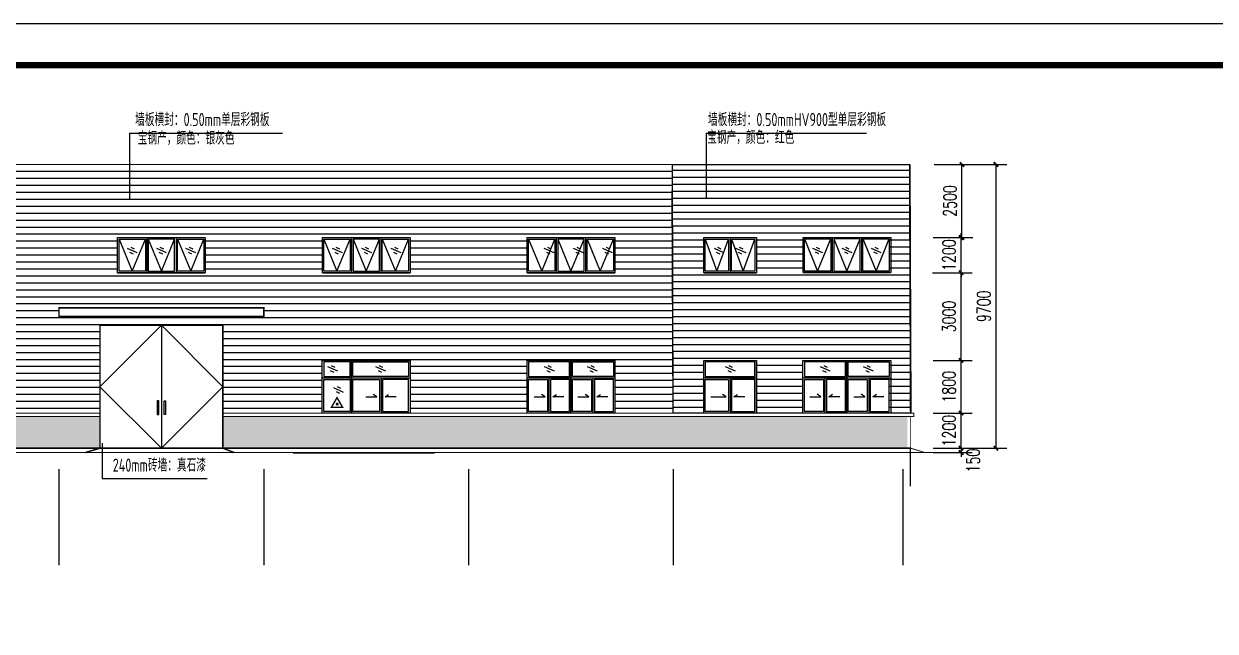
# Model space of a CAD drawing. Extents: x 180850 to 1399066, y 48356 to 327880.
# Drawn here: x 706769 to 747493, y 296223 to 316984 of the extents above; entities that cross this region are included whole.
import ezdxf
from ezdxf.enums import TextEntityAlignment as Align

# ---------------------------------------------------------------- set-up
doc = ezdxf.new("R2010")
doc.units = 0
doc.header["$LTSCALE"] = 1000
for name, color, linetype in [('AXIS', 3, 'Continuous'), ('PUB_DIM', 3, 'Continuous'), ('PUB_TEXT', 7, 'Continuous'), ('PUB_TITLE', 4, 'Continuous'), ('REIN', 1, 'Continuous')]:
    doc.layers.add(name, color=color, linetype=linetype)
doc.styles.add('_TCH_DIM_T3', font='SIMPLEX', dxfattribs={"width": 0.705882, "bigfont": 'GBCBIG'})
doc.styles.add('C', font='tssdeng.shx', dxfattribs={"height": 3, "bigfont": 'tssdchn.shx'})
doc.dimstyles.new('_TCH_ARCH&&150', dxfattribs={"dimtxt": 446.25, "dimasz": 150, "dimexe": 375, "dimexo": 450, "dimgap": 189.375, "dimtad": 1, "dimdec": 0, "dimzin": 0, "dimdsep": 46, "dimtxsty": '_TCH_DIM_T3', "dimblk": 'ARCHTICK', "dimcen": 0.09, "dimclrd": 3, "dimclre": 3, "dimclrt": 7, "dimazin": 2, "dimtfac": 1, "dimtdec": 0, "dimtix": 1, "dimtmove": 2, "dimatfit": 3, "dimfxl": 1, "dimtolj": 1, "dimtzin": 0, "dimarcsym": 0})

# ---------------------------------------------------------------- blocks, each defined once
blk = doc.blocks.new('_ArchTick')
at = {"color": 0, "linetype": 'ByBlock', "const_width": 0.4}
blk.add_lwpolyline([(-0.5, -0.5), (0.5, 0.5)], dxfattribs=at)
blk = doc.blocks.new('*D425')
at = {"layer": 'Defpoints', "color": 0, "transparency": 16777216}
for p in [(737398, 303678), (738807, 303678), (737398, 302478)]:
    blk.add_point(p, dxfattribs=at)
at = {"layer": 'PUB_DIM', "color": 3, "lineweight": -2, "transparency": 16777216}
for p, q in [((738807, 303678), (738807, 303828)), ((737848, 303678), (739182, 303678)), ((738807, 302478), (738807, 303678)), ((737848, 302478), (739182, 302478)), ((738807, 302478), (738807, 302328))]:
    blk.add_line(p, q, dxfattribs=at)
at = {"layer": 'PUB_DIM', "color": 3, "lineweight": -2, "transparency": 16777216, "xscale": 150, "yscale": 150, "zscale": 150}
for p, rotation in [((738807, 303678), 270), ((738807, 302478), 90)]:
    blk.add_blockref('_ArchTick', p, dxfattribs=dict(at, rotation=rotation))
at = {"layer": 'PUB_DIM', "color": 7, "transparency": 16777216, "insert": (738394, 303078), "char_height": 446.2, "attachment_point": 5, "rotation": 90, "style": '_TCH_DIM_T3'}
blk.add_mtext('\\A1;1200', dxfattribs=at)
blk = doc.blocks.new('*D426')
at = {"layer": 'Defpoints', "color": 0, "transparency": 16777216}
for p in [(737398, 305478), (738807, 305478), (737398, 303678)]:
    blk.add_point(p, dxfattribs=at)
at = {"layer": 'PUB_DIM', "color": 3, "lineweight": -2, "transparency": 16777216}
for p, q in [((737848, 305478), (739182, 305478)), ((738807, 303678), (738807, 305478)), ((737848, 303678), (739182, 303678))]:
    blk.add_line(p, q, dxfattribs=at)
at = {"layer": 'PUB_DIM', "color": 3, "lineweight": -2, "transparency": 16777216, "xscale": 150, "yscale": 150, "zscale": 150}
for p, rotation in [((738807, 305478), 90), ((738807, 303678), 270)]:
    blk.add_blockref('_ArchTick', p, dxfattribs=dict(at, rotation=rotation))
at = {"layer": 'PUB_DIM', "color": 7, "transparency": 16777216, "insert": (738394, 304578), "char_height": 446.2, "attachment_point": 5, "rotation": 90, "style": '_TCH_DIM_T3'}
blk.add_mtext('\\A1;1800', dxfattribs=at)
blk = doc.blocks.new('*D427')
at = {"layer": 'Defpoints', "color": 0, "transparency": 16777216}
for p in [(737382, 308478, -4), (738807, 308478), (737398, 305478)]:
    blk.add_point(p, dxfattribs=at)
at = {"layer": 'PUB_DIM', "color": 3, "lineweight": -2, "transparency": 16777216}
for p, q in [((737832, 308478), (739182, 308478)), ((738807, 305478), (738807, 308478)), ((737848, 305478), (739182, 305478))]:
    blk.add_line(p, q, dxfattribs=at)
at = {"layer": 'PUB_DIM', "color": 3, "lineweight": -2, "transparency": 16777216, "xscale": 150, "yscale": 150, "zscale": 150}
for p, rotation in [((738807, 308478), 90), ((738807, 305478), 270)]:
    blk.add_blockref('_ArchTick', p, dxfattribs=dict(at, rotation=rotation))
at = {"layer": 'PUB_DIM', "color": 7, "transparency": 16777216, "insert": (738394, 306978), "char_height": 446.2, "attachment_point": 5, "rotation": 90, "style": '_TCH_DIM_T3'}
blk.add_mtext('\\A1;3000', dxfattribs=at)
blk = doc.blocks.new('*D428')
at = {"layer": 'Defpoints', "color": 0, "transparency": 16777216}
for p in [(737398, 309678), (738807, 309678), (737382, 308478, -4)]:
    blk.add_point(p, dxfattribs=at)
at = {"layer": 'PUB_DIM', "color": 3, "lineweight": -2, "transparency": 16777216}
for p, q in [((737848, 309678), (739182, 309678)), ((738807, 309678), (738807, 309828)), ((738807, 308478), (738807, 309678)), ((737832, 308478), (739182, 308478)), ((738807, 308478), (738807, 308328))]:
    blk.add_line(p, q, dxfattribs=at)
at = {"layer": 'PUB_DIM', "color": 3, "lineweight": -2, "transparency": 16777216, "xscale": 150, "yscale": 150, "zscale": 150}
for p, rotation in [((738807, 309678), 270), ((738807, 308478), 90)]:
    blk.add_blockref('_ArchTick', p, dxfattribs=dict(at, rotation=rotation))
at = {"layer": 'PUB_DIM', "color": 7, "transparency": 16777216, "insert": (738394, 309078), "char_height": 446.2, "attachment_point": 5, "rotation": 90, "style": '_TCH_DIM_T3'}
blk.add_mtext('\\A1;1200', dxfattribs=at)
blk = doc.blocks.new('*D429')
at = {"layer": 'Defpoints', "color": 0, "transparency": 16777216}
for p in [(737682, 312178), (738838, 312178), (737648, 309678)]:
    blk.add_point(p, dxfattribs=at)
at = {"layer": 'PUB_DIM', "color": 3, "lineweight": -2, "transparency": 16777216}
for p, q in [((738132, 312178), (739213, 312178)), ((738838, 309678), (738838, 312178)), ((738098, 309678), (739213, 309678))]:
    blk.add_line(p, q, dxfattribs=at)
at = {"layer": 'PUB_DIM', "color": 3, "lineweight": -2, "transparency": 16777216, "xscale": 150, "yscale": 150, "zscale": 150}
for p, rotation in [((738838, 312178), 90), ((738838, 309678), 270)]:
    blk.add_blockref('_ArchTick', p, dxfattribs=dict(at, rotation=rotation))
at = {"layer": 'PUB_DIM', "color": 7, "transparency": 16777216, "insert": (738426, 310928), "char_height": 446.2, "attachment_point": 5, "rotation": 90, "style": '_TCH_DIM_T3'}
blk.add_mtext('\\A1;2500', dxfattribs=at)
blk = doc.blocks.new('*D430')
at = {"layer": 'Defpoints', "color": 0, "transparency": 16777216}
for p in [(737432, 312178), (737398, 302478), (739999, 302478)]:
    blk.add_point(p, dxfattribs=at)
at = {"layer": 'PUB_DIM', "color": 3, "lineweight": -2, "transparency": 16777216}
for p, q in [((737882, 312178), (740374, 312178)), ((739999, 312178), (739999, 302478)), ((737848, 302478), (740374, 302478))]:
    blk.add_line(p, q, dxfattribs=at)
at = {"layer": 'PUB_DIM', "color": 3, "lineweight": -2, "transparency": 16777216, "xscale": 150, "yscale": 150, "zscale": 150}
for p, rotation in [((739999, 312178), 90), ((739999, 302478), 270)]:
    blk.add_blockref('_ArchTick', p, dxfattribs=dict(at, rotation=rotation))
at = {"layer": 'PUB_DIM', "color": 7, "transparency": 16777216, "insert": (739586, 307328), "char_height": 446.2, "attachment_point": 5, "rotation": 90, "style": '_TCH_DIM_T3'}
blk.add_mtext('\\A1;9700', dxfattribs=at)
blk = doc.blocks.new('*D405')
at = {"layer": 'Defpoints', "color": 0, "transparency": 16777216}
for p in [(737398, 302478), (737398, 302328), (738807, 302328)]:
    blk.add_point(p, dxfattribs=at)
at = {"layer": 'PUB_DIM', "color": 3, "lineweight": -2, "transparency": 16777216}
for p, q in [((738807, 302478), (738807, 302628)), ((737848, 302478), (739182, 302478)), ((737848, 302328), (739182, 302328)), ((738807, 302478), (738807, 302328)), ((738807, 302328), (738807, 302178))]:
    blk.add_line(p, q, dxfattribs=at)
at = {"layer": 'PUB_DIM', "color": 3, "lineweight": -2, "transparency": 16777216, "xscale": 150, "yscale": 150, "zscale": 150}
for p, rotation in [((738807, 302478), 270), ((738807, 302328), 90)]:
    blk.add_blockref('_ArchTick', p, dxfattribs=dict(at, rotation=rotation))
at = {"layer": 'PUB_DIM', "color": 7, "transparency": 16777216, "insert": (739219, 302055), "char_height": 446.2, "attachment_point": 5, "rotation": 90, "style": '_TCH_DIM_T3'}
blk.add_mtext('\\A1;150', dxfattribs=at)

msp = doc.modelspace()

# ---------------------------------------------------------------- hatches: boundary and pattern name
h = msp.add_hatch()
h.set_pattern_fill('ANSI31', scale=150, angle=315)
h.set_pattern_definition([(0, (0, 0), (7e-14, 238.125), [])])
h.paths.add_polyline_path([(728935.5, 311277.85), (728937.55, 312177.85), (687051.21, 312177.85), (687084.51, 303677.93), (688970.92, 303677.93), (688970.92, 305357.93), (691970.95, 305357.93), (691970.95, 303677.93), (695920.92, 303677.93), (695920.92, 305357.93), (698920.95, 305357.93), (698920.95, 303677.93), (702970.8, 303677.93), (702970.8, 305477.93), (705970.83, 305477.93), (705970.83, 303677.93), (709370.85, 303677.93), (709370.85, 306677.93), (713570.85, 306677.93), (713570.85, 303677.93), (716970.8, 303677.93), (716970.8, 305477.93), (719970.83, 305477.93), (719970.83, 303677.93), (723970.83, 303677.93), (723970.83, 305477.93), (726970.86, 305477.93), (726970.86, 303677.93), (728968.85, 303677.93)])
h.paths.add_polyline_path([(702992.78, 308477.93), (702992.78, 309677.93), (705992.78, 309677.93), (705992.78, 308477.93)], flags=16)
h.paths.add_polyline_path([(705942.84, 308527.93), (705042.78, 308527.93), (705042.78, 309627.92), (705942.84, 309627.92)], flags=0)
h.paths.add_polyline_path([(707970.85, 307277.93), (714970.85, 307277.93), (714970.85, 306977.93), (707970.85, 306977.93)], flags=16)
h.paths.add_polyline_path([(704942.78, 308527.93), (704042.78, 308527.93), (704042.78, 309627.92), (704942.78, 309627.92)], flags=0)
h.paths.add_polyline_path([(703942.47, 308527.92), (703042.42, 308527.95), (703042.42, 309627.95), (703942.48, 309627.92)], flags=0)
h.paths.add_polyline_path([(709972.63, 308477.93), (709972.63, 309677.93), (712972.63, 309677.93), (712972.63, 308477.93)], flags=16)
h.paths.add_polyline_path([(710022.26, 308527.95), (710022.27, 309627.95), (710922.32, 309627.92), (710922.32, 308527.92)], flags=0)
h.paths.add_polyline_path([(711022.63, 308527.93), (711022.63, 309627.92), (711922.63, 309627.92), (711922.63, 308527.93)], flags=0)
h.paths.add_polyline_path([(712022.63, 308527.93), (712022.63, 309627.92), (712922.69, 309627.92), (712922.69, 308527.93)], flags=0)
h.paths.add_polyline_path([(695972.57, 308477.93), (695972.57, 309677.93), (698972.57, 309677.93), (698972.57, 308477.93)], flags=16)
h.paths.add_polyline_path([(698922.63, 308527.93), (698022.57, 308527.93), (698022.57, 309627.92), (698922.63, 309627.92)], flags=0)
h.paths.add_polyline_path([(697922.57, 308527.93), (697022.57, 308527.93), (697022.57, 309627.92), (697922.57, 309627.92)], flags=0)
h.paths.add_polyline_path([(696922.26, 308527.92), (696022.2, 308527.95), (696022.21, 309627.95), (696922.26, 309627.92)], flags=0)
h.paths.add_polyline_path([(716972.66, 308477.93), (716972.66, 309677.93), (719972.66, 309677.93), (719972.66, 308477.93)], flags=16)
h.paths.add_polyline_path([(717022.29, 308527.95), (717022.3, 309627.95), (717922.35, 309627.92), (717922.35, 308527.92)], flags=0)
h.paths.add_polyline_path([(718022.66, 308527.93), (718022.66, 309627.92), (718922.66, 309627.92), (718922.66, 308527.93)], flags=0)
h.paths.add_polyline_path([(719022.66, 308527.93), (719022.66, 309627.92), (719922.72, 309627.92), (719922.72, 308527.93)], flags=0)
h.paths.add_polyline_path([(688972.69, 308477.93), (688972.69, 309677.93), (691972.69, 309677.93), (691972.69, 308477.93)], flags=16)
h.paths.add_polyline_path([(691922.75, 308527.93), (691022.69, 308527.93), (691022.69, 309627.92), (691922.75, 309627.92)], flags=0)
h.paths.add_polyline_path([(690922.69, 308527.93), (690022.69, 308527.93), (690022.69, 309627.92), (690922.69, 309627.92)], flags=0)
h.paths.add_polyline_path([(689922.38, 308527.92), (689022.33, 308527.95), (689022.33, 309627.95), (689922.39, 309627.92)], flags=0)
h.paths.add_polyline_path([(723970.85, 308477.93), (723970.85, 309677.93), (726970.85, 309677.93), (726970.85, 308477.93)], flags=16)
h.paths.add_polyline_path([(724020.48, 308527.95), (724020.49, 309627.95), (724920.54, 309627.92), (724920.54, 308527.92)], flags=0)
h.paths.add_polyline_path([(725020.85, 308527.93), (725020.85, 309627.92), (725920.85, 309627.92), (725920.85, 308527.93)], flags=0)
h.paths.add_polyline_path([(726020.85, 308527.93), (726020.85, 309627.92), (726920.91, 309627.92), (726920.91, 308527.93)], flags=0)
h = msp.add_hatch()
h.set_pattern_fill('ANSI31', color=1, scale=150, angle=315)
h.set_pattern_definition([(0, (68783.57, 1227.27), (7e-14, 238.125), [])])
h.paths.add_polyline_path([(737035.56, 312177.85), (728935.55, 312177.85), (728968.85, 303734.32), (730009.14, 303734.32), (730009.14, 305477.93), (731809.15, 305477.93), (731809.15, 303734.32), (733368.82, 303734.32), (733368.82, 305479.67), (736368.85, 305479.67), (736368.85, 303734.32), (737068.62, 303734.32)])
h.paths.add_polyline_path([(733370.64, 308479.67), (733370.64, 309679.67), (736370.64, 309679.67), (736370.64, 308479.67)], flags=16)
h.paths.add_polyline_path([(733420.28, 308529.69), (733420.29, 309629.69), (734320.34, 309629.66), (734320.33, 308529.66)], flags=0)
h.paths.add_polyline_path([(734420.64, 308529.67), (734420.64, 309629.66), (735320.64, 309629.66), (735320.64, 308529.67)], flags=0)
h.paths.add_polyline_path([(730010.96, 308477.93), (730010.96, 309677.93), (731809.18, 309677.93), (731809.18, 308477.93)], flags=16)
h.paths.add_polyline_path([(731758.86, 308527.91), (731758.86, 309627.91)], flags=0)
h.paths.add_polyline_path([(735420.64, 308529.67), (735420.64, 309629.66), (736320.7, 309629.66), (736320.7, 308529.67)], flags=0)
h.paths.add_polyline_path([(730060.6, 308527.96), (730060.61, 309627.96)], flags=0)
at = {"true_color": 0xc7c8ca}
h = msp.add_hatch(dxfattribs=at)
h.set_pattern_fill('AR-B816', color=9, scale=150)
h.set_pattern_definition([(0, (318635.11, 221612.2), (0, 181.9656), []), (90, (318635.11, 221612.2), (-181.9656, 181.9656), [181.9656, -181.9656])])
edge = h.paths.add_edge_path()
edge.add_line((686984.51, 303557.93), (686984.51, 302477.93))
edge.add_line((686984.51, 302477.93), (709370.85, 302477.93))
edge.add_line((709370.85, 302477.93), (709370.85, 303557.93))
edge.add_line((709370.85, 303557.93), (686864.51, 303557.93))
edge = h.paths.add_edge_path()
edge.add_line((724120.85, 303557.93), (713570.85, 303557.93))
edge.add_line((713570.85, 303557.93), (713570.85, 302477.93))
edge.add_line((713570.85, 302477.93), (720570.85, 302477.93))
edge.add_line((720570.85, 302477.93), (720570.85, 303557.93))
h.paths.add_polyline_path([(736970.85, 303557.93), (720570.85, 303557.93), (720570.85, 302477.93), (736970.85, 302477.93)])
h.paths.add_polyline_path([(736970.85, 303557.93), (736970.85, 303557.93), (736970.85, 302477.93), (736970.85, 302477.93)])

# ---------------------------------------------------------------- linework, layer by layer
for p, q in [((728970.88, 303677.93), (728937.54, 311677.85)), ((728968.85, 303677.93), (728935.5, 311277.85)), ((710972.64, 309677.93), (710972.63, 308477.93)), ((711972.63, 309677.93), (711972.63, 308477.93)), ((717972.67, 309677.93), (717972.66, 308477.93)), ((718972.66, 309677.93), (718972.66, 308477.93)), ((724970.86, 309677.93, 11.9), (724970.85, 308477.93, 11.9)), ((725970.85, 309677.93, 11.9), (725970.85, 308477.93, 11.9)), ((730910.07, 309677.93), (730910.06, 308477.93)), ((734403.95, 309679.67), (734403.94, 308479.67)), ((735403.94, 309679.67), (735403.94, 308479.67)), ((710297.94, 309318.81), (710636.26, 309166.2)), ((710386.37, 309182.96), (710504.03, 309125.89)), ((710422.57, 309350.86), (710540.23, 309293.79)), ((711298.27, 309318.79), (711636.59, 309166.18)), ((711386.7, 309182.94), (711504.37, 309125.88)), ((711422.9, 309350.84), (711540.56, 309293.78)), ((712298.32, 309318.79), (712636.64, 309166.18)), ((712386.75, 309182.94), (712504.41, 309125.88)), ((712422.95, 309350.84), (712540.61, 309293.78)), ((717311.99, 309318.81), (717650.3, 309166.2)), ((717400.42, 309182.96), (717518.08, 309125.89)), ((717436.62, 309350.86), (717554.28, 309293.79)), ((718312.32, 309318.79), (718650.64, 309166.18)), ((718400.75, 309182.94), (718518.42, 309125.88)), ((718436.95, 309350.84), (718554.61, 309293.78)), ((719312.37, 309318.79), (719650.69, 309166.18)), ((719400.8, 309182.94), (719518.46, 309125.88)), ((719437, 309350.84), (719554.66, 309293.78)), ((724546.16, 309318.81, 11.9), (724884.48, 309166.2, 11.9)), ((724634.59, 309182.96, 11.9), (724752.26, 309125.89, 11.9)), ((724670.79, 309350.86, 11.9), (724788.45, 309293.79, 11.9)), ((725546.5, 309318.79, 11.9), (725884.81, 309166.18, 11.9)), ((725634.92, 309182.94, 11.9), (725752.59, 309125.88, 11.9)), ((725671.12, 309350.84, 11.9), (725788.79, 309293.78, 11.9)), ((726546.54, 309318.79, 11.9), (726884.86, 309166.18, 11.9)), ((726634.97, 309182.94, 11.9), (726752.64, 309125.88, 11.9)), ((726671.17, 309350.84, 11.9), (726788.83, 309293.78, 11.9)), ((730366.75, 309318.81), (730689.47, 309166.2)), ((730439.59, 309182.96), (730557.25, 309125.9)), ((730475.79, 309350.86), (730593.45, 309293.8)), ((731100.27, 309318.8), (731454.61, 309166.19)), ((731188.7, 309182.95), (731306.36, 309125.89)), ((731224.9, 309350.85), (731342.56, 309293.79)), ((733729.25, 309320.55), (734067.56, 309167.94)), ((733817.68, 309184.7), (733935.34, 309127.64)), ((733853.88, 309352.6), (733971.54, 309295.54)), ((734729.58, 309320.53), (735067.89, 309167.92)), ((734818.01, 309184.68), (734935.67, 309127.62)), ((734854.21, 309352.58), (734971.87, 309295.52)), ((735729.63, 309320.53), (736067.94, 309167.92)), ((735818.06, 309184.68), (735935.72, 309127.62)), ((735854.26, 309352.58), (735971.92, 309295.52)), ((709972.63, 308477.93), (712972.69, 308477.93)), ((716972.66, 308477.93), (719972.72, 308477.93)), ((723970.85, 308477.93, 11.9), (726970.91, 308477.93, 11.9)), ((730010.96, 308477.93), (731810.99, 308477.93)), ((733403.94, 308479.67), (736404, 308479.67)), ((711470.85, 306677.93), (709370.85, 304577.93)), ((711470.85, 306677.93), (711470.85, 302477.93)), ((711470.85, 306677.93), (713570.85, 304577.93)), ((717970.82, 303677.93), (717970.82, 305477.93)), ((717970.85, 305477.93), (717970.85, 303677.93)), ((725470.85, 303677.93, 3.97), (725470.85, 305477.93, 3.97)), ((725470.88, 305477.93, 3.97), (725470.88, 303677.93, 3.97)), ((731809.15, 303677.93), (731809.15, 305477.93)), ((731809.18, 305477.93), (731809.18, 303677.93)), ((734902.13, 303679.67), (734902.13, 305479.67)), ((734902.16, 305479.67), (734902.16, 303679.67)), ((717154.12, 305270.22), (717492.43, 305117.61)), ((717242.54, 305134.37), (717360.21, 305077.3)), ((717278.74, 305302.27), (717396.41, 305245.2)), ((718787.93, 305270.2), (719126.24, 305117.59)), ((718876.35, 305134.35), (718994.02, 305077.29)), ((718912.55, 305302.25), (719030.22, 305245.19)), ((724554.73, 305270.22, 3.97), (724893.04, 305117.61, 3.97)), ((724643.16, 305134.37, 3.97), (724760.82, 305077.3, 3.97)), ((724679.36, 305302.27, 3.97), (724797.02, 305245.2, 3.97)), ((726027.68, 305270.2, 3.97), (726366, 305117.59, 3.97)), ((726116.11, 305134.35, 3.97), (726233.78, 305077.29, 3.97)), ((726152.31, 305302.25, 3.97), (726269.97, 305245.19, 3.97)), ((730743.04, 305270.22), (731081.35, 305117.61)), ((730831.46, 305134.37), (730949.13, 305077.3)), ((730867.66, 305302.27), (730985.33, 305245.2)), ((733986.01, 305271.96), (734324.32, 305119.35)), ((734074.44, 305136.11), (734192.1, 305079.04)), ((734110.64, 305304.01), (734228.3, 305246.94)), ((735458.96, 305271.94), (735797.27, 305119.33)), ((735547.39, 305136.09), (735665.05, 305079.03)), ((735583.59, 305303.99), (735701.25, 305246.93)), ((716970.8, 304877.93), (719970.89, 304877.93)), ((718981.13, 304877.93), (718981.13, 303677.93)), ((723970.83, 304877.93, 3.97), (726970.92, 304877.93, 3.97)), ((724720.93, 304878.11, 3.97), (724720.64, 303678.11, 3.97)), ((726220.88, 304877.93, 3.97), (726220.88, 303677.93, 3.97)), ((730009.14, 304877.93), (731809.15, 304877.93)), ((730909.24, 304878.12), (730908.94, 303678.12)), ((733402.11, 304879.67), (736402.2, 304879.67)), ((734152.21, 304879.86), (734151.91, 303679.86)), ((735652.16, 304879.67), (735652.16, 303679.67)), ((709370.85, 304577.93), (711470.85, 302477.93)), ((713570.85, 304577.93), (711470.85, 302477.93)), ((717351.7, 304549.4), (717690.02, 304396.79)), ((717440.13, 304413.55), (717557.8, 304356.49)), ((717476.33, 304581.45), (717593.99, 304524.39)), ((718456.2, 304233.53), (718832.89, 304233.44)), ((718832.89, 304233.44), (718708.08, 304317.92)), ((719115.13, 304233.22), (719239.97, 304317.67)), ((719491.83, 304233.22), (719115.13, 304233.22)), ((724210.08, 304233.53, 3.97), (724586.77, 304233.44, 3.97)), ((724586.77, 304233.44, 3.97), (724461.95, 304317.92, 3.97)), ((724854.84, 304233.38, 3.97), (724979.7, 304317.79, 3.97)), ((725231.53, 304233.28, 3.97), (724854.84, 304233.38, 3.97)), ((725710.13, 304233.22, 3.97), (726086.82, 304233.22, 3.97)), ((726086.82, 304233.22, 3.97), (725961.98, 304317.67, 3.97)), ((726354.89, 304233.22, 3.97), (726479.73, 304317.67, 3.97)), ((726731.58, 304233.22, 3.97), (726354.89, 304233.22, 3.97)), ((730248.38, 304233.54), (730775.07, 304233.44)), ((730775.07, 304233.44), (730650.26, 304317.92)), ((731043.15, 304233.38), (731168, 304317.79)), ((731419.84, 304233.28), (731043.15, 304233.38)), ((733641.35, 304235.28), (734018.04, 304235.18)), ((734018.04, 304235.18), (733893.23, 304319.66)), ((734286.12, 304235.12), (734410.98, 304319.53)), ((734662.81, 304235.02), (734286.12, 304235.12)), ((735141.4, 304234.96), (735518.1, 304234.96)), ((735518.1, 304234.96), (735393.26, 304319.41)), ((735786.17, 304234.96), (735911.01, 304319.41)), ((736162.86, 304234.96), (735786.17, 304234.96)), ((687084.51, 302477.93), (737085.74, 302477.93)), ((737085.74, 302477.93), (687084.51, 302477.93)), ((687084.51, 302477.93), (737085.74, 302477.93)), ((687084.51, 302477.93), (737085.74, 302477.93)), ((715979.48, 302317.93), (720809.91, 302317.93)), ((737070.85, 302477.93), (737070.85, 301177.93))]:
    msp.add_line(p, q)
at = {"color": 3}
for p, q in [((710022.27, 309627.95), (710472.29, 308527.94)), ((710472.29, 308527.94), (710922.32, 309627.92)), ((711022.63, 309627.92), (711472.63, 308527.93)), ((711472.63, 308527.93), (711922.63, 309627.92)), ((712022.63, 309627.92), (712472.66, 308527.93)), ((712472.66, 308527.93), (712922.69, 309627.92)), ((717022.3, 309627.95), (717472.32, 308527.94)), ((717472.32, 308527.94), (717922.35, 309627.92)), ((718022.66, 309627.92), (718472.66, 308527.93)), ((718472.66, 308527.93), (718922.66, 309627.92)), ((719022.66, 309627.92), (719472.69, 308527.93)), ((719472.69, 308527.93), (719922.72, 309627.92)), ((724020.49, 309627.95, 11.9), (724470.51, 308527.94, 11.9)), ((724470.51, 308527.94, 11.9), (724920.54, 309627.92, 11.9)), ((725020.85, 309627.92, 11.9), (725470.85, 308527.93, 11.9)), ((725470.85, 308527.93, 11.9), (725920.85, 309627.92, 11.9)), ((726020.85, 309627.92, 11.9), (726470.88, 308527.93, 11.9)), ((726470.88, 308527.93, 11.9), (726920.91, 309627.92, 11.9)), ((730060.61, 309627.96), (730460.17, 308527.94)), ((730460.17, 308527.94), (730859.75, 309627.92)), ((730959.72, 309627.95), (731359.28, 308527.93)), ((731359.28, 308527.93), (731758.86, 309627.91)), ((733453.58, 309629.7), (733903.6, 308529.68)), ((733903.6, 308529.68), (734353.63, 309629.66)), ((734453.94, 309629.66), (734903.94, 308529.67)), ((734903.94, 308529.67), (735353.94, 309629.66)), ((735453.94, 309629.66), (735903.97, 308529.67)), ((735903.97, 308529.67), (736354, 309629.66))]:
    msp.add_line(p, q, dxfattribs=at)
for points, const_width in [([(687051.21, 312177.85), (737052.45, 312177.85)], 30), ([(737037.55, 312177.88), (737070.85, 303677.93), (737190.85, 303677.93), (737190.85, 303557.93), (737070.85, 303557.93), (737070.85, 302477.93)], 30), ([(708869.36, 302327.93), (709370.85, 302477.93), (709370.85, 306677.93), (713570.85, 306677.93), (713570.85, 302477.93), (713962.69, 302327.93)], 50), ([(709370.85, 303677.93), (687084.51, 303677.93)], 30), ([(687084.51, 303557.93), (709370.85, 303557.93)], 30), ([(737085.74, 303677.93), (713570.85, 303677.93)], 30), ([(713570.85, 303557.93), (737085.74, 303557.93)], 30), ([(685052.07, 302327.93), (738128.18, 302327.93)], 30), ([(737085.74, 302477.93), (687084.51, 302477.93)], 30), ([(737085.74, 302477.93), (737570.85, 302327.93)], 30)]:
    msp.add_lwpolyline(points, dxfattribs=dict(const_width=const_width))
for points in [[(728937.55, 312177.85), (737052.45, 312177.85), (737085.74, 303677.93), (728970.84, 303677.93)], [(709972.63, 309677.93), (712972.63, 309677.93), (712972.63, 308477.93), (709972.63, 308477.93)], [(716972.66, 309677.93), (719972.66, 309677.93), (719972.66, 308477.93), (716972.66, 308477.93)], [(730010.96, 309677.93), (731809.18, 309677.93), (731809.18, 308477.93), (730010.96, 308477.93)], [(733403.94, 309679.67), (736403.94, 309679.67), (736403.94, 308479.67), (733403.94, 308479.67)], [(716970.8, 305477.93), (719970.83, 305477.93), (719970.83, 303677.93), (716970.8, 303677.93)], [(723970.83, 305477.93), (726970.86, 305477.93), (726970.86, 303677.93), (723970.83, 303677.93)], [(733402.11, 305479.67), (736402.14, 305479.67), (736402.14, 303679.67), (733402.11, 303679.67)], [(717020.74, 304927.93), (717920.82, 304927.93), (717920.82, 305427.92), (717020.74, 305427.92)], [(719920.89, 304927.93), (718020.82, 304927.93), (718020.82, 305427.92), (719920.89, 305427.92)], [(724020.77, 304927.93), (725420.85, 304927.93), (725420.85, 305427.92), (724020.77, 305427.92)], [(726920.92, 304927.93), (725520.85, 304927.93), (725520.85, 305427.92), (726920.92, 305427.92)], [(730059.08, 304927.93), (731759.15, 304927.93), (731759.15, 305427.92), (730059.07, 305427.92)], [(733452.05, 304929.67), (734852.13, 304929.67), (734852.12, 305429.66), (733452.05, 305429.66)], [(736352.2, 304929.67), (734952.13, 304929.67), (734952.13, 305429.66), (736352.2, 305429.66)], [(717020.85, 304828.29), (717920.89, 304828.11), (717920.62, 303728.11), (717020.58, 303728.29)], [(718020.82, 304827.93), (718931.16, 304827.93), (718931.16, 303727.93), (718020.82, 303727.93)], [(719920.89, 304827.93), (719031.1, 304827.93), (719031.1, 303727.93), (719920.89, 303727.93)], [(724020.88, 304828.29), (724670.95, 304828.13), (724670.68, 303728.13), (724020.61, 303728.29)], [(725420.96, 304827.94), (724770.89, 304828.1), (724770.62, 303728.1), (725420.69, 303727.94)], [(725520.85, 304827.93), (726170.91, 304827.93), (726170.91, 303727.93), (725520.85, 303727.93)], [(726920.92, 304827.93), (726270.85, 304827.93), (726270.85, 303727.93), (726920.92, 303727.93)], [(730059.19, 304828.29), (730859.26, 304828.13), (730858.98, 303728.13), (730058.92, 303728.29)], [(731759.26, 304827.94), (730959.2, 304828.1), (730958.92, 303728.1), (731758.99, 303727.94)], [(733452.16, 304830.03), (734102.23, 304829.87), (734101.96, 303729.87), (733451.89, 303730.03)], [(734852.24, 304829.68), (734202.17, 304829.84), (734201.9, 303729.84), (734851.96, 303729.68)], [(734952.13, 304829.67), (735602.19, 304829.67), (735602.19, 303729.67), (734952.13, 303729.67)], [(736352.2, 304829.67), (735702.13, 304829.67), (735702.13, 303729.67), (736352.2, 303729.67)], [(711377.99, 304094.26), (711325.6, 304094.26), (711325.6, 303630.65), (711377.99, 303630.65)], [(711563.7, 304094.26), (711616.09, 304094.26), (711616.09, 303630.65), (711563.7, 303630.65)]]:
    msp.add_lwpolyline(points, close=True)
for points in [[(710022.27, 309627.95), (710922.32, 309627.92), (710922.32, 308527.92), (710022.26, 308527.95)], [(711022.63, 308527.93), (711922.63, 308527.93), (711922.63, 309627.92), (711022.63, 309627.92)], [(712922.69, 308527.93), (712022.63, 308527.93), (712022.63, 309627.92), (712922.69, 309627.92)], [(717022.3, 309627.95), (717922.35, 309627.92), (717922.35, 308527.92), (717022.29, 308527.95)], [(718022.66, 308527.93), (718922.66, 308527.93), (718922.66, 309627.92), (718022.66, 309627.92)], [(719922.72, 308527.93), (719022.66, 308527.93), (719022.66, 309627.92), (719922.72, 309627.92)], [(730060.61, 309627.96), (730859.75, 309627.92), (730859.75, 308527.92), (730060.6, 308527.96)], [(730959.72, 309627.95), (731758.86, 309627.91), (731758.86, 308527.91), (730959.71, 308527.95)], [(733453.58, 309629.7), (734353.63, 309629.66), (734353.62, 308529.66), (733453.57, 308529.7)], [(734453.93, 308529.67), (735353.94, 308529.67), (735353.94, 309629.66), (734453.94, 309629.66)], [(736354, 308529.67), (735453.94, 308529.67), (735453.94, 309629.66), (736354, 309629.66)]]:
    msp.add_lwpolyline(points, close=True, dxfattribs=at)
at = {"elevation": 7.93}
msp.add_lwpolyline([(723970.85, 309677.93), (726970.85, 309677.93), (726970.85, 308477.93), (723970.85, 308477.93)], close=True, dxfattribs=at)
at = {"color": 3, "elevation": 7.93}
for points in [[(724020.49, 309627.95), (724920.54, 309627.92), (724920.54, 308527.92), (724020.48, 308527.95)], [(725020.85, 308527.93), (725920.85, 308527.93), (725920.85, 309627.92), (725020.85, 309627.92)], [(726920.91, 308527.93), (726020.85, 308527.93), (726020.85, 309627.92), (726920.91, 309627.92)]]:
    msp.add_lwpolyline(points, close=True, dxfattribs=at)
at = {"const_width": 50}
msp.add_lwpolyline([(707970.85, 306977.93), (714970.85, 306977.93), (714970.85, 307277.93), (707970.85, 307277.93)], close=True, dxfattribs=at)
msp.add_lwpolyline([(731809.15, 303677.93), (730009.14, 303677.93), (730009.14, 305477.93), (731809.15, 305477.93)])
at = {"layer": 'AXIS', "linetype": 'ByBlock'}
for p, q in [((710383.85, 313249.98), (715612.13, 313249.98)), ((710383.85, 313249.98), (710383.85, 311018.7)), ((730090.33, 313249.98), (730090.33, 311018.7)), ((730090.33, 313249.98), (735568.62, 313249.98)), ((709447.23, 302653.48), (709447.23, 301437.35)), ((709447.23, 301437.35), (713036.15, 301437.35))]:
    msp.add_line(p, q, dxfattribs=at)
at = {"layer": 'AXIS'}
for p, q in [((707970.85, 301762.77), (707970.85, 298480.05)), ((714970.85, 301762.77), (714970.85, 298480.05)), ((721970.85, 301762.77), (721970.85, 298480.05)), ((728970.85, 301762.77), (728970.85, 298480.05)), ((736820.85, 301762.77), (736820.85, 298480.05))]:
    msp.add_line(p, q, dxfattribs=at)
at = {"layer": 'PUB_TITLE'}
msp.add_lwpolyline([(675092.51, 232984.16), (793892.51, 232984.16), (793892.51, 316984.16), (675092.51, 316984.16)], close=True, dxfattribs=at)
at = {"layer": 'PUB_TITLE', "const_width": 212.12}
msp.add_lwpolyline([(677912.82, 234398.34), (677912.82, 315569.98), (791892.51, 315569.98), (791892.51, 234398.34)], close=True, dxfattribs=at)
at = {"layer": 'REIN', "const_width": 50}
msp.add_lwpolyline([(717474.72, 304205.3), (717282.98, 303873.19), (717666.46, 303873.19)], close=True, dxfattribs=at)
msp.add_lwpolyline([(717456, 303984.98, 1), (717506, 303984.98, 1)], format="xyb", close=True, dxfattribs=at)

# ---------------------------------------------------------------- texts
at = {"layer": 'PUB_TEXT', "style": 'C', "width": 0.7}
for s, p in [('墙板横封：0.50mm单层彩钢板', (715167.4, 313351.56)), ('墙板横封：0.50mmHV900型单层彩钢板', (736242.47, 313351.56)), ('宝钢产，颜色：银灰色', (713970.81, 312716.88)), ('宝钢产，颜色：红色', (733106.28, 312743.16)), ('240mm砖墙：真石漆', (712994.48, 301538.94))]:
    msp.add_text(s, height=450, dxfattribs=at).set_placement(p, align=Align.BOTTOM_RIGHT)

# ---------------------------------------------------------------- dimensions: what is measured, and where the dimension line sits
at = {"layer": 'PUB_DIM'}
for base, p1, p2, picture, middle in [((739998.62, 302477.93), (737431.59, 312177.85), (737398.3, 302477.93), '*D430', (739586.12, 307327.89)), ((738838.28, 312177.85), (737648.3, 309677.93), (737681.59, 312177.85), '*D429', (738425.78, 310927.89)), ((738806.58, 309677.93), (737382.01, 308477.93, -3.97), (737398.3, 309677.93), '*D428', (738394.08, 309077.93)), ((738806.58, 308477.93), (737398.3, 305478.01), (737382.01, 308477.93, -3.97), '*D427', (738394.08, 306977.97)), ((738806.58, 305478.01), (737398.3, 303678.01), (737398.3, 305478.01), '*D426', (738394.08, 304578.01)), ((738806.58, 303678.01), (737398.3, 302477.93), (737398.3, 303678.01), '*D425', (738394.08, 303077.97))]:
    dim = msp.add_linear_dim(base=base, p1=p1, p2=p2, angle=90, dimstyle='_TCH_ARCH&&150', dxfattribs=at)
    dim.commit()
    dim.dimension.update_dxf_attribs({"geometry": picture, "text_midpoint": middle})
dim = msp.add_linear_dim(base=(738806.58, 302327.51), p1=(737398.3, 302477.93), p2=(737398.3, 302327.51), angle=270, dimstyle='_TCH_ARCH&&150', dxfattribs=at)
dim.commit()
dim.dimension.update_dxf_attribs({"geometry": '*D405', "text_midpoint": (739219.08, 302054.57), "dimtype": 160})

doc.saveas('drawing.dxf')
